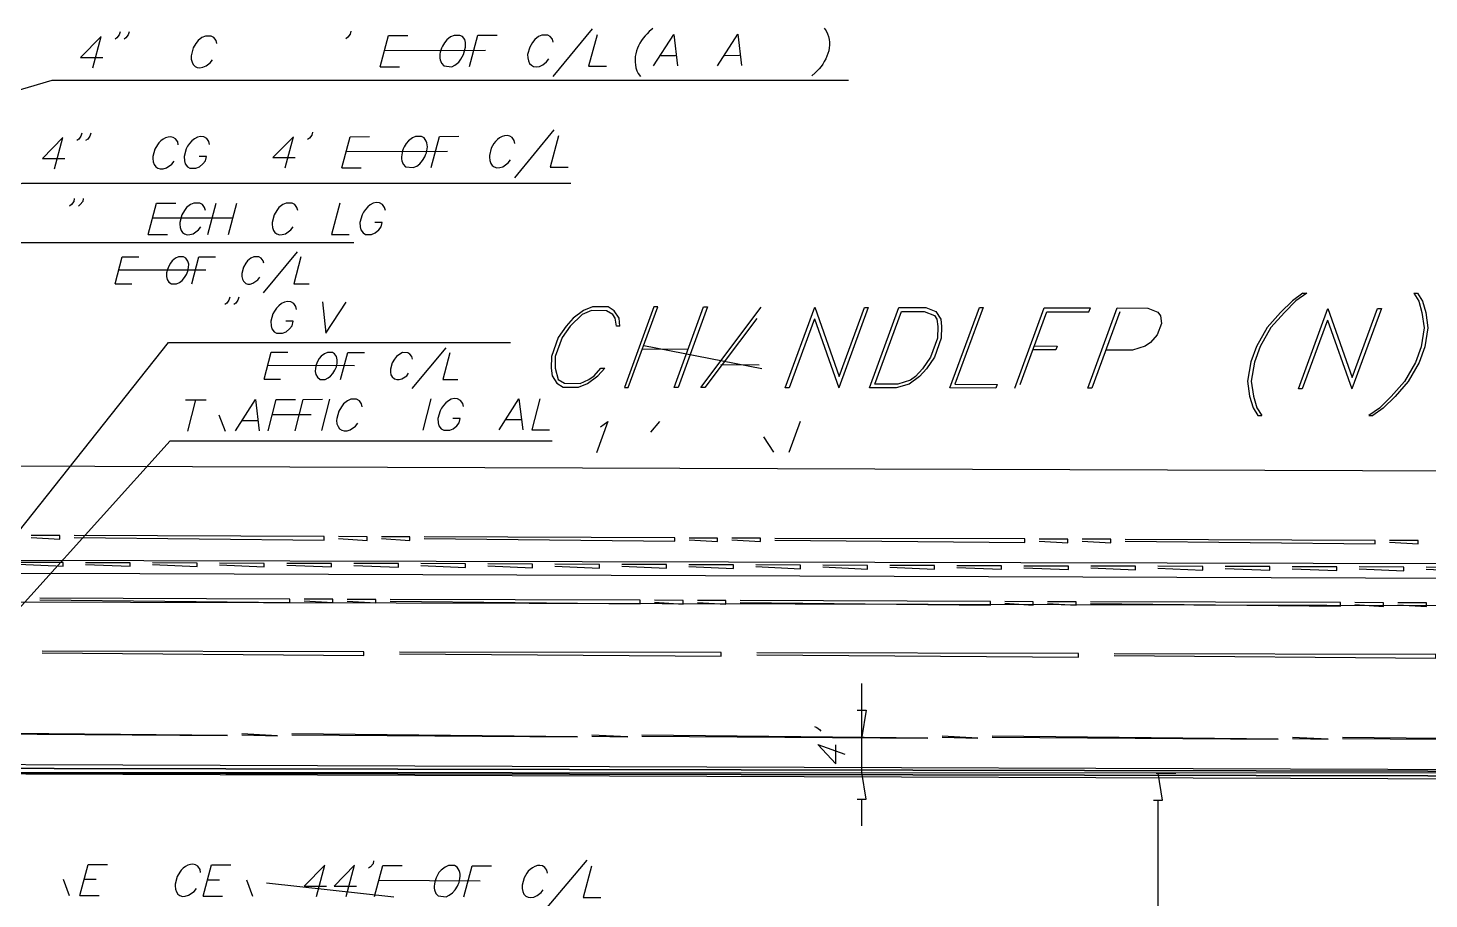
# Model space of a CAD drawing. Header units: feet. Extents: x 13 to 426, y 12 to 285.
# Drawn here: x 164 to 242.4, y 181.1 to 229.8 of the extents above; entities that cross this region are included whole.
import ezdxf

# ---------------------------------------------------------------- set-up
doc = ezdxf.new("R2010")
doc.units = ezdxf.units.FT
for name, color, linetype in [('AGUA', 1, 'CONTINUOUS'), ('AGUA_HIERRO', 5, 'CONTINUOUS'), ('EJE_VIA', 7, 'CONTINUOUS')]:
    doc.layers.add(name, color=color, linetype=linetype)

msp = doc.modelspace()

# ---------------------------------------------------------------- linework, layer by layer
at = {"layer": 'AGUA'}
for p, q in [((51.036, 200.285), (301.079, 199.701)), ((51.153, 197.949), (300.028, 197.365))]:
    msp.add_line(p, q, dxfattribs=at)
at = {"layer": 'AGUA_HIERRO'}
for points in [[(136.583, 188.417), (136.583, 188.167), (299.95, 187.6), (299.95, 188.1), (136.583, 188.667), (136.583, 188.417)], [(136.583, 188.167), (299.95, 187.85), (299.95, 188.1)], [(299.95, 187.6), (299.95, 187.85), (136.583, 188.167)]]:
    msp.add_lwpolyline(points, dxfattribs=at)
at = {"layer": 'EJE_VIA'}
for p, q in [((193.35, 227.1), (195.55, 229.767)), ((167.583, 227.583), (168.05, 229.333)), ((183.9, 228.567), (189.567, 228.583)), ((199.367, 228.283), (200.2, 228.283)), ((202.95, 228.283), (203.783, 228.3)), ((183.667, 227.65), (184.75, 227.65)), ((165.433, 221.933), (165.9, 223.683)), ((178.35, 221.983), (178.817, 223.733)), ((191.2, 221.433), (193.4, 224.117)), ((181.767, 222.9), (187.433, 222.917)), ((181.517, 221.983), (182.6, 221.983)), ((174.017, 218.267), (174.483, 220.017)), ((175.183, 218.267), (175.65, 220.017)), ((170.933, 219.183), (175.433, 219.183)), ((170.683, 218.267), (171.767, 218.267)), ((177.133, 215), (179.033, 217.283)), ((169.05, 216.283), (173.9, 216.283)), ((168.833, 215.5), (169.767, 215.5)), ((201.617, 209.7), (204.983, 214.183)), ((206.333, 209.683), (207.983, 214.183)), ((211.05, 209.667), (212.7, 214.167)), ((219.183, 209.65), (220.833, 214.15)), ((220.833, 214.15), (223.417, 214.15)), ((223.267, 209.65), (224.917, 214.15)), ((235.05, 209.617), (236.7, 214.117)), ((207.967, 213.533), (209.333, 209.683)), ((211.35, 209.883), (212.833, 213.95)), ((219.483, 209.867), (220.983, 213.933)), ((236.683, 213.467), (238.05, 209.617)), ((185.45, 209.633), (187.367, 211.917)), ((198.333, 211.85), (200.9, 211.833)), ((198.417, 212.05), (205.017, 210.75)), ((177.367, 210.95), (182.233, 210.933)), ((202.733, 210.983), (204.883, 210.967)), ((177.167, 210.167), (178.083, 210.167)), ((172.767, 209), (173.933, 209)), ((172.9, 207.25), (173.35, 209)), ((180.4, 207.283), (180.85, 209.033)), ((186.067, 207.3), (186.517, 209.05)), ((174.633, 208.167), (174.983, 207.25)), ((175.967, 207.85), (176.8, 207.85)), ((177.633, 208.183), (179.8, 208.183)), ((190.717, 207.9), (191.55, 207.9)), ((198.817, 207.2), (199.317, 207.783)), ((206.55, 206.067), (207.183, 207.817)), ((205.117, 206.933), (205.683, 206.067)), ((157.65, 205.317), (274.883, 204.917)), ((157.633, 199.317), (170.217, 199.283)), ((170.217, 199.283), (262.05, 198.967)), ((210.617, 188.15), (210.617, 193.133)), ((208.167, 189.717), (209.667, 189.167)), ((227.083, 188.1), (228.2, 188.1)), ((210.617, 185.15), (210.617, 186.65)), ((227.2, 166.583), (227.2, 186.6)), ((180.1, 181.2), (180.567, 182.95)), ((181.767, 181.2), (182.233, 182.95)), ((193.017, 180.583), (195.25, 183.233)), ((165.933, 182.167), (166.267, 181.25)), ((167.1, 182.167), (167.767, 182.167)), ((174.017, 182.133), (174.683, 182.133)), ((176.183, 182.133), (176.517, 181.217)), ((177.3, 181.967), (184.433, 181.183)), ((183.6, 182.117), (189.267, 182.083)), ((166.85, 181.25), (167.933, 181.25)), ((173.767, 181.217), (174.85, 181.217))]:
    msp.add_line(p, q, dxfattribs=at)
for points in [[(198.933, 229.783), (198.717, 229.617), (198.6, 229.499), (198.49, 229.374), (198.387, 229.245), (198.292, 229.11), (198.206, 228.971), (198.131, 228.828), (198.065, 228.681), (198.012, 228.531), (197.97, 228.379), (197.942, 228.223), (197.929, 228.066), (197.93, 227.907), (197.946, 227.748), (197.98, 227.587), (198.031, 227.427), (198.1, 227.267), (198.233, 227.1)], [(208.517, 229.817), (208.633, 229.65), (208.707, 229.496), (208.76, 229.339), (208.795, 229.181), (208.812, 229.021), (208.812, 228.862), (208.796, 228.702), (208.766, 228.544), (208.723, 228.388), (208.667, 228.235), (208.6, 228.085), (208.522, 227.939), (208.436, 227.798), (208.34, 227.663), (208.238, 227.535), (208.13, 227.413), (208.017, 227.3), (207.817, 227.133)], [(168.05, 229.333), (166.9, 228.167), (168.15, 228.167)], [(169.117, 229.6), (169.067, 229.433), (168.933, 229.267), (168.833, 229.183)], [(169.617, 229.6), (169.567, 229.433), (169.433, 229.267), (169.333, 229.183)], [(174.517, 228.95), (174.483, 229.117), (174.35, 229.283), (174.217, 229.367), (173.883, 229.367), (173.683, 229.283), (173.483, 229.117), (173.35, 228.95), (173.2, 228.7), (173.083, 228.267), (173.096, 228.074), (173.137, 227.907), (173.206, 227.771), (173.303, 227.671), (173.425, 227.609), (173.571, 227.59), (173.741, 227.619), (173.933, 227.7), (174.15, 227.867), (174.283, 228.033)], [(182.033, 229.633), (181.983, 229.467), (181.85, 229.3), (181.75, 229.217)], [(183.667, 227.65), (184.133, 229.4), (185.217, 229.4)], [(187.8, 229.4), (187.6, 229.317), (187.4, 229.15), (187.265, 228.992), (187.15, 228.798), (187.102, 228.691), (187.062, 228.581), (187.031, 228.468), (187.01, 228.356), (187, 228.244), (187.002, 228.136), (187.018, 228.032), (187.094, 227.847), (187.235, 227.703), (187.667, 227.65), (187.85, 227.733), (188.067, 227.9), (188.183, 228.067), (188.333, 228.333), (188.45, 228.75), (188.433, 229), (188.4, 229.167), (188.267, 229.333), (188.133, 229.4), (187.8, 229.4)], [(188.667, 227.667), (189.133, 229.417), (190.217, 229.417)], [(193.35, 229.017), (193.317, 229.183), (193.183, 229.333), (193.05, 229.417), (192.717, 229.417), (192.517, 229.333), (192.317, 229.167), (192.183, 229), (192.033, 228.75), (191.917, 228.333), (191.922, 228.143), (191.96, 227.975), (192.03, 227.835), (192.13, 227.729), (192.255, 227.662), (192.405, 227.639), (192.576, 227.667), (192.767, 227.75), (192.983, 227.917), (193.1, 228.083)], [(195.8, 229.433), (195.333, 227.683), (196.333, 227.683)], [(198.967, 227.7), (200.1, 229.45), (200.3, 227.7)], [(202.55, 227.7), (203.683, 229.467), (203.883, 227.717)], [(140.133, 219.45), (165.317, 226.9), (209.883, 226.9)], [(165.9, 223.683), (164.767, 222.517), (166.017, 222.517)], [(166.967, 223.933), (166.917, 223.767), (166.8, 223.6), (166.683, 223.517)], [(167.467, 223.933), (167.417, 223.767), (167.3, 223.6), (167.183, 223.517)], [(172.367, 223.283), (172.333, 223.45), (172.217, 223.617), (172.082, 223.695), (171.939, 223.725), (171.794, 223.714), (171.651, 223.669), (171.516, 223.597), (171.392, 223.504), (171.285, 223.397), (171.2, 223.283), (171.05, 223.033), (170.95, 222.617), (170.947, 222.514), (170.967, 222.329), (171.021, 222.174), (171.106, 222.054), (171.22, 221.971), (171.359, 221.929), (171.52, 221.933), (171.702, 221.987), (172, 222.2), (172.133, 222.367)], [(174.117, 223.3), (174.083, 223.467), (173.967, 223.633), (173.791, 223.722), (173.614, 223.742), (173.441, 223.704), (173.276, 223.62), (173.125, 223.502), (172.992, 223.359), (172.882, 223.205), (172.8, 223.05), (172.7, 222.633), (172.717, 222.383), (172.75, 222.217), (172.883, 222.05), (173.017, 221.967), (173.35, 221.967), (173.55, 222.05), (173.75, 222.217), (173.883, 222.383), (173.95, 222.633), (173.533, 222.633)], [(178.817, 223.733), (177.667, 222.567), (178.917, 222.567)], [(179.883, 223.983), (179.833, 223.817), (179.717, 223.65), (179.6, 223.567)], [(181.517, 221.983), (181.983, 223.733), (183.067, 223.75)], [(185.65, 223.75), (185.467, 223.667), (185.25, 223.5), (185.119, 223.349), (185.007, 223.157), (184.96, 223.05), (184.922, 222.939), (184.892, 222.826), (184.872, 222.711), (184.863, 222.598), (184.866, 222.488), (184.881, 222.383), (184.954, 222.196), (185.09, 222.051), (185.517, 222), (185.717, 222.083), (185.888, 222.219), (186.039, 222.394), (186.161, 222.599), (186.211, 222.709), (186.25, 222.822), (186.28, 222.936), (186.299, 223.051), (186.305, 223.164), (186.299, 223.275), (186.28, 223.383), (186.247, 223.484), (186.133, 223.667), (185.983, 223.75), (185.65, 223.75)], [(186.517, 222), (186.983, 223.75), (188.067, 223.767)], [(191.2, 223.35), (191.167, 223.517), (191.05, 223.683), (190.915, 223.762), (190.773, 223.792), (190.628, 223.781), (190.485, 223.736), (190.349, 223.664), (190.225, 223.571), (190.118, 223.464), (190.033, 223.35), (189.883, 223.1), (189.783, 222.683), (189.78, 222.581), (189.8, 222.396), (189.855, 222.241), (189.94, 222.12), (190.053, 222.037), (190.192, 221.996), (190.354, 222), (190.536, 222.054), (190.833, 222.267), (190.967, 222.433)], [(193.65, 223.783), (193.183, 222.033), (194.183, 222.033)], [(146.1, 215.2), (163.633, 221.133), (194.333, 221.133)], [(166.55, 220.267), (166.517, 220.1), (166.383, 219.933), (166.283, 219.85)], [(167.05, 220.267), (167.017, 220.1), (166.883, 219.933), (166.783, 219.85)], [(170.683, 218.267), (171.15, 220.017), (172.233, 220.017)], [(173.883, 219.6), (173.833, 219.767), (173.717, 219.933), (173.567, 220.017), (173.233, 220.017), (173.05, 219.933), (172.833, 219.767), (172.717, 219.6), (172.567, 219.35), (172.45, 218.933), (172.447, 218.831), (172.467, 218.646), (172.521, 218.491), (172.606, 218.37), (172.72, 218.287), (172.859, 218.246), (173.02, 218.25), (173.202, 218.304), (173.5, 218.517), (173.633, 218.683)], [(179.05, 219.6), (179, 219.767), (178.883, 219.933), (178.733, 220.017), (178.4, 220.017), (178.217, 219.933), (178, 219.767), (177.883, 219.6), (177.733, 219.35), (177.617, 218.933), (177.613, 218.831), (177.634, 218.646), (177.688, 218.491), (177.773, 218.37), (177.886, 218.287), (178.025, 218.246), (178.187, 218.25), (178.369, 218.304), (178.667, 218.517), (178.8, 218.683)], [(181.4, 220.017), (180.933, 218.267), (181.933, 218.267)], [(183.967, 219.6), (183.917, 219.767), (183.8, 219.933), (183.623, 220.022), (183.446, 220.043), (183.275, 220.006), (183.114, 219.923), (182.967, 219.804), (182.837, 219.662), (182.73, 219.507), (182.65, 219.35), (182.533, 218.933), (182.55, 218.683), (182.583, 218.517), (182.717, 218.35), (182.85, 218.267), (183.183, 218.267), (183.383, 218.35), (183.583, 218.517), (183.717, 218.683), (183.783, 218.933), (183.367, 218.933)], [(147.917, 191.417), (163.033, 217.817), (182.183, 217.817)], [(168.833, 215.5), (169.233, 217), (170.167, 217)], [(172.383, 217), (172.217, 216.933), (172.033, 216.783), (171.927, 216.657), (171.832, 216.493), (171.758, 216.305), (171.712, 216.107), (171.703, 215.914), (171.739, 215.739), (171.83, 215.596), (171.983, 215.5), (172.267, 215.5), (172.433, 215.567), (172.577, 215.692), (172.708, 215.846), (172.819, 216.021), (172.902, 216.209), (172.948, 216.402), (172.949, 216.593), (172.897, 216.772), (172.783, 216.933), (172.667, 217), (172.383, 217)], [(173.117, 215.5), (173.517, 217), (174.45, 217)], [(177.15, 216.65), (177.117, 216.783), (177, 216.933), (176.883, 217), (176.6, 217), (176.433, 216.933), (176.25, 216.783), (176.15, 216.65), (176.017, 216.433), (175.917, 216.067), (175.923, 215.901), (175.955, 215.757), (176.011, 215.639), (176.14, 215.519), (176.254, 215.482), (176.39, 215.484), (176.547, 215.528), (176.817, 215.717), (176.933, 215.867)], [(179.233, 217), (178.833, 215.5), (179.7, 215.5)], [(235.3, 214.983), (234.717, 214.55), (234.05, 213.9), (233.3, 213.05), (232.7, 211.983), (232.383, 211.133), (232.2, 210.05), (232.317, 209.2), (232.517, 208.55), (232.783, 208.117), (233, 208.117)], [(235.3, 214.983), (235.517, 214.983), (234.917, 214.55), (234.267, 213.9), (233.517, 213.05), (232.917, 211.983), (232.6, 211.117), (232.417, 210.05), (232.533, 209.2), (232.733, 208.55), (233, 208.117)], [(241.517, 214.967), (241.783, 214.533), (241.967, 213.883), (242.083, 213.033), (241.917, 211.967), (241.6, 211.1), (240.983, 210.033), (240.25, 209.183), (239.583, 208.533), (239, 208.117), (239.217, 208.117)], [(241.517, 214.967), (241.717, 214.967), (242, 214.533), (242.183, 213.883), (242.3, 213.033), (242.133, 211.967), (241.817, 211.1), (241.2, 210.033), (240.467, 209.183), (239.8, 208.533), (239.217, 208.117)], [(175.25, 214.75), (175.2, 214.583), (175.083, 214.417), (174.967, 214.333)], [(175.75, 214.75), (175.7, 214.583), (175.583, 214.417), (175.467, 214.333)], [(178.983, 214.067), (178.95, 214.233), (178.833, 214.4), (178.657, 214.489), (178.48, 214.508), (178.307, 214.471), (178.143, 214.387), (177.992, 214.268), (177.859, 214.126), (177.749, 213.972), (177.667, 213.817), (177.55, 213.4), (177.567, 213.15), (177.6, 212.983), (177.733, 212.817), (177.867, 212.733), (178.2, 212.733), (178.4, 212.817), (178.6, 212.983), (178.733, 213.15), (178.8, 213.4), (178.383, 213.4)], [(180.433, 214.483), (180.617, 212.733), (181.767, 214.467)], [(197.083, 213.133), (197.033, 213.567), (196.767, 213.983), (196.417, 214.2), (195.55, 214.2), (195.05, 214), (194.467, 213.567), (194.083, 213.133), (193.633, 212.5), (193.25, 211.433), (193.233, 210.783), (193.283, 210.35), (193.55, 209.933), (193.9, 209.717), (194.767, 209.717), (195.267, 209.917), (195.85, 210.35), (196.233, 210.783)], [(197.333, 209.7), (197.55, 209.7), (199.2, 214.2), (198.983, 214.2), (197.333, 209.7)], [(201.983, 214.2), (200.333, 209.7), (200.117, 209.7), (201.767, 214.2), (201.983, 214.2)], [(207.983, 214.183), (209.35, 210.317), (210.767, 214.167), (210.983, 214.167), (209.333, 209.683)], [(212.7, 214.167), (214.2, 214.167), (214.767, 213.95), (215.033, 213.517), (215.083, 213.1), (215.067, 212.45), (214.683, 211.383), (214.233, 210.733), (213.85, 210.317), (213.267, 209.883), (212.55, 209.667), (211.05, 209.667)], [(215.55, 209.667), (217.2, 214.167), (217.417, 214.167), (215.833, 209.883), (218.2, 209.867), (218.117, 209.65), (215.55, 209.667)], [(220.983, 213.933), (223.333, 213.933), (223.417, 214.15)], [(224.917, 214.15), (226.633, 214.133), (227.183, 213.917), (227.333, 213.7), (227.383, 213.283), (227.15, 212.633), (226.783, 212.217), (226.483, 212), (225.767, 211.783), (224.267, 211.783)], [(236.7, 214.117), (238.067, 210.25), (239.483, 214.117), (239.7, 214.117), (238.05, 209.617)], [(197.083, 213.133), (196.883, 213.133), (196.817, 213.567), (196.683, 213.783), (196.333, 213.983), (195.483, 214), (194.967, 213.783), (194.3, 213.133), (193.85, 212.5), (193.467, 211.433), (193.45, 210.783), (193.633, 210.133), (193.983, 209.933), (194.85, 209.917), (195.35, 210.133), (195.65, 210.35), (196.017, 210.783), (196.233, 210.783)], [(204.75, 213.55), (201.833, 209.7), (201.617, 209.7)], [(207.967, 213.533), (206.55, 209.683), (206.333, 209.683)], [(212.833, 213.95), (214.117, 213.95), (214.683, 213.733), (214.817, 213.517), (214.883, 213.1), (214.85, 212.45), (214.467, 211.383), (214.017, 210.733), (213.633, 210.317), (213.35, 210.1), (212.633, 209.883), (211.35, 209.883)], [(225.05, 213.933), (223.483, 209.65), (223.267, 209.65)], [(236.683, 213.467), (235.267, 209.617), (235.05, 209.617)], [(154.617, 190.533), (171.817, 212.217), (190.967, 212.217)], [(220.267, 212.017), (221.55, 212), (221.483, 211.8), (220.183, 211.8)], [(177.167, 210.167), (177.567, 211.667), (178.5, 211.667)], [(180.717, 211.65), (180.55, 211.583), (180.367, 211.45), (180.259, 211.313), (180.164, 211.149), (180.089, 210.969), (180.042, 210.782), (180.032, 210.597), (180.066, 210.424), (180.152, 210.272), (180.3, 210.15), (180.583, 210.15), (180.75, 210.233), (180.895, 210.336), (181.025, 210.48), (181.134, 210.655), (181.214, 210.848), (181.241, 210.948), (181.259, 211.049), (181.262, 211.246), (181.217, 211.428), (181.117, 211.583), (181, 211.65), (180.717, 211.65)], [(181.45, 210.15), (181.85, 211.65), (182.783, 211.65)], [(185.467, 211.283), (185.433, 211.433), (185.333, 211.567), (185.217, 211.633), (184.917, 211.65), (184.767, 211.567), (184.583, 211.433), (184.467, 211.283), (184.333, 211.067), (184.25, 210.717), (184.243, 210.55), (184.271, 210.406), (184.33, 210.289), (184.47, 210.17), (184.591, 210.134), (184.731, 210.136), (184.885, 210.179), (185.15, 210.35), (185.25, 210.5)], [(187.567, 211.633), (187.167, 210.133), (188.017, 210.133)], [(175.567, 207.267), (176.683, 209.017), (176.9, 207.267)], [(177.4, 207.267), (177.85, 209.017), (178.933, 209.017)], [(178.9, 207.267), (179.35, 209.017), (180.433, 209.033)], [(182.667, 208.617), (182.617, 208.783), (182.5, 208.95), (182.35, 209.033), (182.017, 209.033), (181.833, 208.95), (181.617, 208.783), (181.5, 208.617), (181.35, 208.367), (181.233, 207.95), (181.229, 207.846), (181.249, 207.66), (181.306, 207.505), (181.396, 207.385), (181.513, 207.302), (181.654, 207.262), (181.814, 207.266), (181.991, 207.32), (182.283, 207.533), (182.417, 207.7)], [(188.333, 208.633), (188.283, 208.8), (188.167, 208.967), (187.989, 209.056), (187.813, 209.076), (187.642, 209.039), (187.481, 208.956), (187.333, 208.838), (187.204, 208.695), (187.097, 208.54), (187.017, 208.383), (186.9, 207.967), (186.917, 207.717), (186.95, 207.55), (187.083, 207.383), (187.233, 207.3), (187.567, 207.3), (187.75, 207.383), (187.95, 207.55), (188.083, 207.717), (188.15, 207.967), (187.733, 207.967)], [(190.317, 207.317), (191.433, 209.067), (191.65, 207.317)], [(192.6, 209.067), (192.15, 207.317), (193.15, 207.317)], [(196, 207.483), (196.4, 207.783), (195.767, 206.033)], [(160.2, 193.717), (171.917, 206.717), (193.3, 206.717)], [(164.133, 201.3), (165.733, 201.2), (165.733, 201.4), (164.133, 201.4)], [(164.133, 201.3), (165.733, 201.2), (165.733, 201.4), (164.133, 201.4)], [(166.533, 201.3), (180.533, 201.15), (180.533, 201.35), (166.533, 201.4)], [(181.333, 201.25), (182.933, 201.133), (182.933, 201.333), (181.333, 201.35)], [(181.333, 201.25), (182.933, 201.133), (182.933, 201.333), (181.333, 201.35)], [(183.733, 201.233), (185.333, 201.133), (185.333, 201.333), (183.733, 201.333)], [(183.733, 201.233), (185.333, 201.133), (185.333, 201.333), (183.733, 201.333)], [(186.133, 201.233), (200.15, 201.083), (200.15, 201.283), (186.133, 201.333)], [(200.95, 201.167), (202.55, 201.067), (202.55, 201.267), (200.95, 201.267)], [(200.95, 201.167), (202.55, 201.067), (202.55, 201.267), (200.95, 201.267)], [(203.35, 201.167), (204.95, 201.067), (204.95, 201.267), (203.35, 201.267)], [(203.35, 201.167), (204.95, 201.067), (204.95, 201.267), (203.35, 201.267)], [(205.75, 201.15), (219.75, 201.017), (219.75, 201.217), (205.75, 201.25)], [(220.55, 201.1), (222.15, 201), (222.15, 201.2), (220.55, 201.2)], [(220.55, 201.1), (222.15, 201), (222.15, 201.2), (220.55, 201.2)], [(222.95, 201.1), (224.55, 201), (224.55, 201.2), (222.95, 201.2)], [(222.95, 201.1), (224.55, 201), (224.55, 201.2), (222.95, 201.2)], [(225.35, 201.083), (239.35, 200.933), (239.35, 201.133), (225.35, 201.183)], [(240.15, 201.033), (241.75, 200.933), (241.75, 201.133), (240.15, 201.133)], [(240.15, 201.033), (241.75, 200.933), (241.75, 201.133), (240.15, 201.133)], [(163.433, 199.8), (165.933, 199.7), (165.933, 199.9), (163.433, 199.9)], [(167.183, 199.783), (169.683, 199.683), (169.683, 199.883), (167.183, 199.883)], [(170.933, 199.783), (173.433, 199.667), (173.433, 199.867), (170.933, 199.883)], [(174.683, 199.767), (177.183, 199.65), (177.183, 199.85), (174.683, 199.867)], [(178.433, 199.75), (180.933, 199.65), (180.933, 199.85), (178.433, 199.85)], [(182.183, 199.733), (184.683, 199.633), (184.683, 199.833), (182.183, 199.833)], [(185.933, 199.733), (188.433, 199.617), (188.433, 199.817), (185.933, 199.833)], [(189.683, 199.717), (192.183, 199.6), (192.183, 199.8), (189.683, 199.817)], [(193.433, 199.7), (195.933, 199.583), (195.933, 199.783), (193.433, 199.8)], [(197.183, 199.683), (199.683, 199.583), (199.683, 199.783), (197.183, 199.783)], [(200.933, 199.667), (203.433, 199.567), (203.433, 199.767), (200.933, 199.767)], [(204.683, 199.667), (207.183, 199.55), (207.183, 199.75), (204.683, 199.767)], [(208.433, 199.65), (210.933, 199.533), (210.933, 199.733), (208.433, 199.75)], [(212.183, 199.633), (214.683, 199.533), (214.683, 199.733), (212.183, 199.733)], [(215.933, 199.617), (218.433, 199.517), (218.433, 199.717), (215.933, 199.717)], [(219.683, 199.6), (222.183, 199.5), (222.183, 199.7), (219.683, 199.7)], [(223.433, 199.6), (225.933, 199.483), (225.933, 199.683), (223.433, 199.7)], [(227.183, 199.583), (229.7, 199.467), (229.7, 199.667), (227.183, 199.683)], [(230.95, 199.567), (233.45, 199.467), (233.45, 199.667), (230.95, 199.667)], [(234.7, 199.55), (237.2, 199.45), (237.2, 199.65), (234.7, 199.65)], [(238.45, 199.55), (240.95, 199.433), (240.95, 199.633), (238.45, 199.65)], [(242.2, 199.533), (244.7, 199.417), (244.7, 199.617), (242.2, 199.633)], [(164.617, 197.8), (178.617, 197.65), (178.617, 197.85), (164.617, 197.9)], [(179.417, 197.75), (181.017, 197.65), (181.017, 197.85), (179.417, 197.85)], [(179.417, 197.75), (181.017, 197.65), (181.017, 197.85), (179.417, 197.85)], [(181.817, 197.733), (183.417, 197.633), (183.417, 197.833), (181.817, 197.833)], [(181.817, 197.733), (183.417, 197.633), (183.417, 197.833), (181.817, 197.833)], [(184.217, 197.733), (198.217, 197.583), (198.217, 197.783), (184.217, 197.833)], [(199.017, 197.683), (200.617, 197.567), (200.617, 197.767), (199.017, 197.783)], [(199.017, 197.683), (200.617, 197.567), (200.617, 197.767), (199.017, 197.783)], [(201.417, 197.667), (203.017, 197.567), (203.017, 197.767), (201.417, 197.767)], [(201.417, 197.667), (203.017, 197.567), (203.017, 197.767), (201.417, 197.767)], [(203.817, 197.667), (217.817, 197.517), (217.817, 197.717), (203.817, 197.767)], [(218.617, 197.617), (220.217, 197.5), (220.217, 197.7), (218.617, 197.717)], [(218.617, 197.617), (220.217, 197.5), (220.217, 197.7), (218.617, 197.717)], [(221.017, 197.6), (222.617, 197.5), (222.617, 197.7), (221.017, 197.7)], [(221.017, 197.6), (222.617, 197.5), (222.617, 197.7), (221.017, 197.7)], [(223.417, 197.6), (237.417, 197.45), (237.417, 197.65), (223.417, 197.7)], [(238.217, 197.55), (239.817, 197.433), (239.817, 197.633), (238.217, 197.65)], [(238.217, 197.55), (239.817, 197.433), (239.817, 197.633), (238.217, 197.65)], [(240.617, 197.533), (242.217, 197.433), (242.217, 197.633), (240.617, 197.633)], [(240.617, 197.533), (242.217, 197.433), (242.217, 197.633), (240.617, 197.633)], [(164.75, 194.833), (182.75, 194.7), (182.75, 194.9), (164.75, 194.933)], [(184.75, 194.783), (202.75, 194.65), (202.75, 194.85), (184.75, 194.883)], [(204.75, 194.733), (222.75, 194.6), (222.75, 194.8), (204.75, 194.833)], [(224.75, 194.683), (242.75, 194.55), (242.75, 194.75), (224.75, 194.783)], [(210.367, 191.633), (210.867, 191.633), (210.617, 190.133)], [(207.967, 190.717), (208.1, 190.667), (208.25, 190.55), (208.317, 190.45)], [(159.117, 190.317), (175.117, 190.217), (159.117, 190.367)], [(175.917, 190.25), (177.917, 190.2), (175.917, 190.3)], [(175.917, 190.25), (177.917, 190.2), (175.917, 190.3)], [(178.717, 190.25), (194.717, 190.133), (178.717, 190.3)], [(195.517, 190.183), (197.517, 190.133), (195.517, 190.233)], [(195.517, 190.183), (197.517, 190.133), (195.517, 190.233)], [(198.317, 190.183), (214.317, 190.067), (198.317, 190.233)], [(215.117, 190.117), (217.117, 190.067), (215.117, 190.167)], [(215.117, 190.117), (217.117, 190.067), (215.117, 190.167)], [(217.917, 190.117), (233.917, 190), (217.917, 190.167)], [(234.717, 190.05), (236.717, 190), (234.717, 190.1)], [(234.717, 190.05), (236.717, 190), (234.717, 190.1)], [(237.517, 190.05), (253.517, 189.933), (237.517, 190.1)], [(208.167, 189.717), (209.167, 188.633), (209.167, 189.7)], [(136.583, 188.417), (299.95, 188.1), (136.583, 188.667)], [(136.583, 188.167), (299.95, 188.1), (136.583, 188.417)], [(210.367, 186.65), (210.867, 186.65), (210.617, 188.15)], [(226.95, 186.6), (227.45, 186.6), (227.2, 188.1)], [(166.85, 181.25), (167.317, 183), (168.4, 183)], [(173.617, 182.55), (173.583, 182.717), (173.467, 182.9), (173.332, 182.978), (173.189, 183.009), (173.044, 182.998), (172.901, 182.953), (172.766, 182.88), (172.642, 182.787), (172.535, 182.68), (172.45, 182.567), (172.3, 182.317), (172.2, 181.9), (172.197, 181.797), (172.217, 181.611), (172.269, 181.456), (172.351, 181.335), (172.462, 181.252), (172.598, 181.21), (172.757, 181.215), (172.936, 181.27), (173.25, 181.483), (173.383, 181.65)], [(173.767, 181.217), (174.233, 182.967), (175.317, 182.967)], [(180.567, 182.95), (179.417, 181.783), (180.667, 181.783)], [(182.233, 182.95), (181.083, 181.783), (182.333, 181.783)], [(183.3, 183.2), (183.267, 183.033), (183.133, 182.867), (183.017, 182.783)], [(183.35, 181.2), (183.817, 182.933), (184.9, 182.933)], [(187.483, 182.933), (187.3, 182.85), (187.083, 182.683), (186.957, 182.54), (186.846, 182.35), (186.798, 182.244), (186.758, 182.132), (186.726, 182.016), (186.703, 181.9), (186.692, 181.785), (186.692, 181.673), (186.706, 181.566), (186.778, 181.376), (186.918, 181.233), (187.35, 181.183), (187.533, 181.267), (187.705, 181.399), (187.859, 181.57), (187.986, 181.771), (188.037, 181.878), (188.079, 181.99), (188.111, 182.103), (188.131, 182.217), (188.139, 182.331), (188.135, 182.443), (188.116, 182.553), (188.082, 182.658), (187.967, 182.85), (187.817, 182.933), (187.483, 182.933)], [(188.35, 181.183), (188.817, 182.917), (189.9, 182.917)], [(193.033, 182.5), (193, 182.667), (192.883, 182.833), (192.749, 182.912), (192.606, 182.942), (192.461, 182.931), (192.318, 182.886), (192.182, 182.813), (192.058, 182.72), (191.952, 182.614), (191.867, 182.5), (191.717, 182.25), (191.617, 181.833), (191.61, 181.642), (191.643, 181.473), (191.713, 181.334), (191.814, 181.228), (191.942, 181.162), (192.094, 181.14), (192.265, 181.167), (192.45, 181.25), (192.667, 181.417), (192.783, 181.583)], [(195.483, 182.9), (195.017, 181.15), (196.017, 181.15)]]:
    msp.add_lwpolyline(points, dxfattribs=at)

doc.saveas('drawing.dxf')
